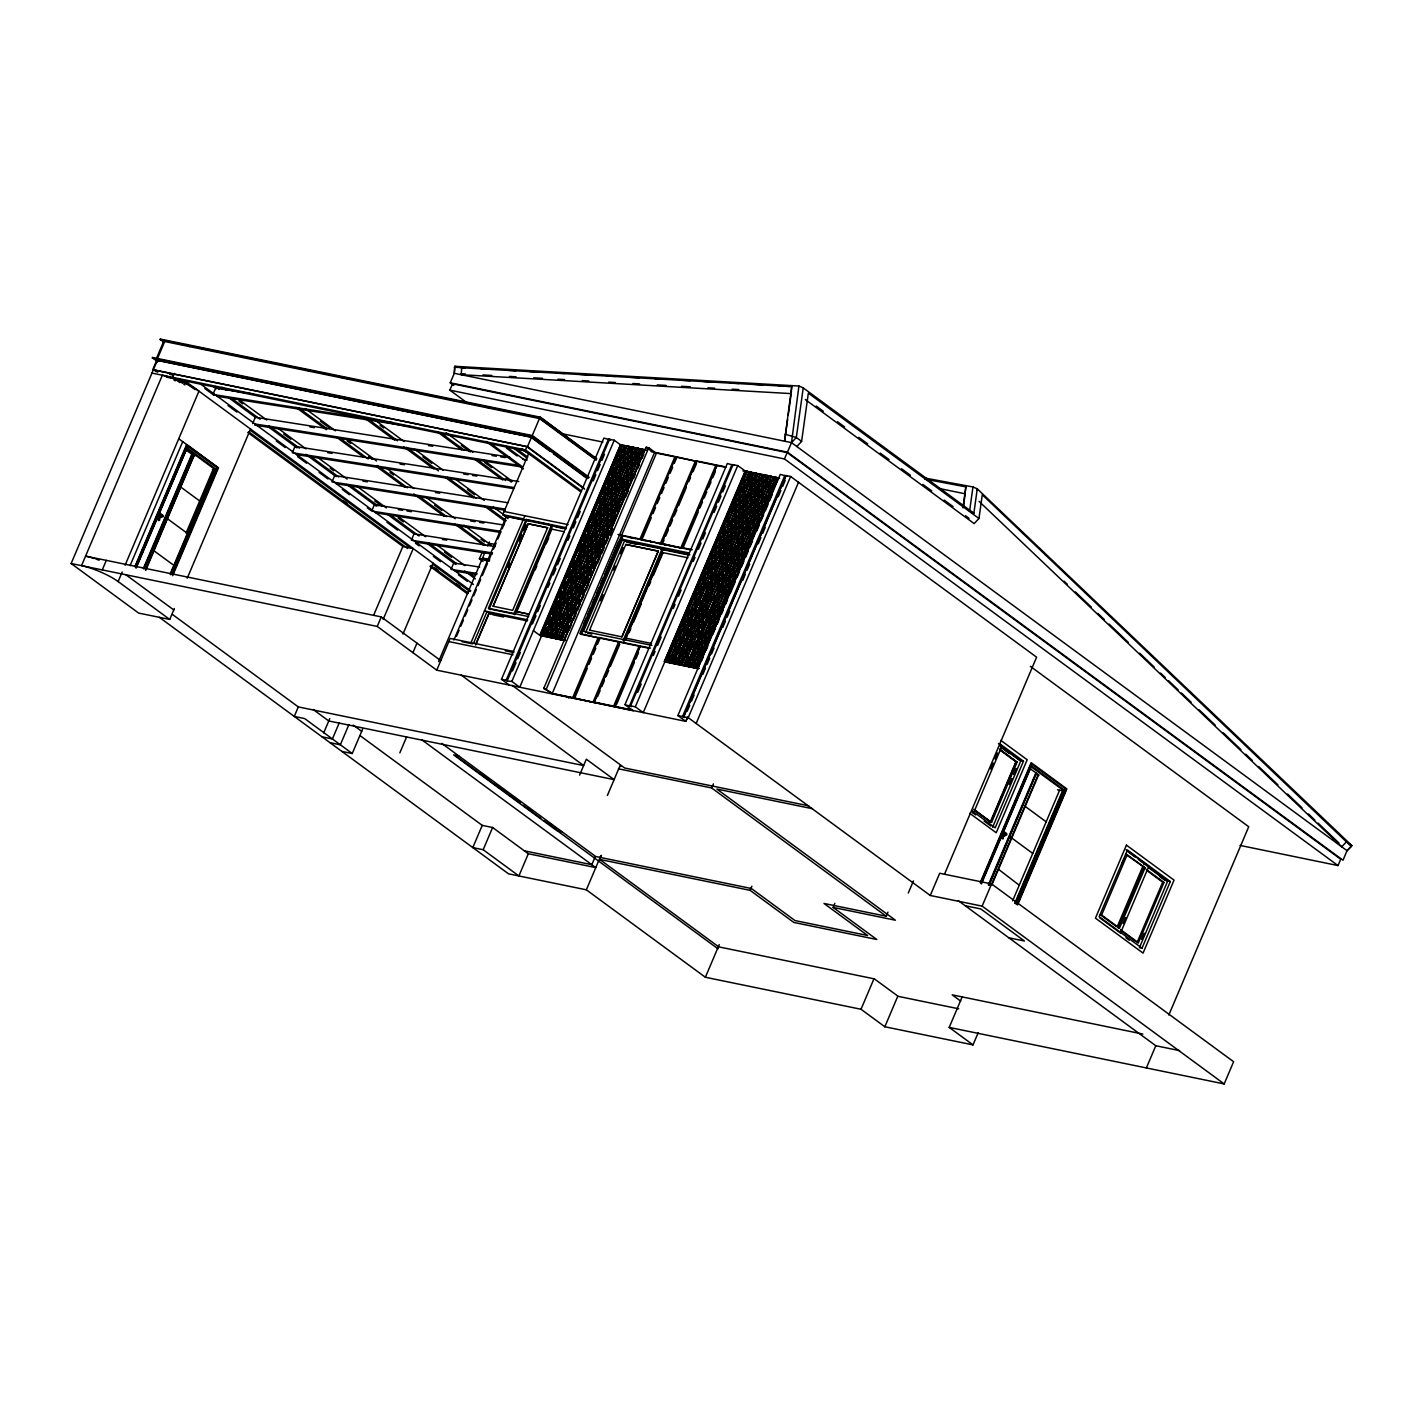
<?xml version="1.0" encoding="UTF-8"?>
<svg xmlns="http://www.w3.org/2000/svg" width="1423" height="1423" viewBox="0 0 1423 1423"><rect width="100%" height="100%" fill="white"/><g stroke="black" fill="none" stroke-linecap="round" stroke-linejoin="round"><path stroke-width="1.5" d="M461.728 367.739L461.212 374.711L791.206 393.62L791.722 386.647L461.728 367.739L454.809 366.316L454.293 373.288L450.255 382.805L453.795 385.42M791.722 386.647L784.589 441.201L787.595 419.572M787.47 452.14L791.508 442.624L798.926 386.024L454.809 366.316L454.293 373.288L791.508 442.624L1347.03 850.705L1342.992 860.221L787.47 452.14L450.255 382.805M963.584 506.428L965.861 486.879L924.612 479.053M1002.753 834.323L1004.567 836.013M143.403 568.435L191.874 454.204L185.328 449.543M145.431 569.929L193.902 455.698L191.874 454.204M212.916 469.821L186.057 533.109M788.2 415.249L791.206 393.62M798.926 386.024L803.23 387.892L796.329 437.519L791.508 442.624M796.809 446.502L801.611 441.397L808.335 393.139L978.971 518.488L974.15 523.593L805.293 399.543M962.944 507.851L965.861 486.879M969.561 511.373L972.958 486.951L924.825 478.039M971.002 511.995L973.866 513.241L977.263 488.818L972.958 486.951M978.971 518.488L982.279 494.742L1351.281 846.472L1347.03 850.705L1351.85 845.6L977.263 488.818L976.694 489.69M1035.873 772.938L988.291 884.999M1038.15 774.61L991.422 884.626M1012.607 900.848L1059.548 790.334M1005.954 833.202L1004.709 836.03L1002.397 834.678M191.518 455.787L194.56 456.409M186.288 532.576L167.932 519.11M199.7 500.967L181.361 487.502M186.715 344.491L189.775 346.643M170.137 573.985L214.339 469.928L212.418 469.572M1002.361 834.252L1003.446 831.708M1014.901 903L1062.554 790.779L1057.502 789.783M1015.435 903.498L1063.479 790.405L1031.141 766.784L981.425 883.896M1017.249 904.566L1066.218 789.303L1031.195 763.706L980.572 882.989M157.526 361.976L152.51 357.458L532.398 435.58L588.98 477.132M163.592 342.285L160.337 339.065L540.224 417.17L596.788 458.722M164.908 341.058L152.777 369.606L527.488 446.662L583.857 488.053M174.335 608.582L169.728 619.45L138.6 613.064L71.15 563.508L157.846 359.201M174.389 373.395L172.717 377.362L179.849 382.609M102.278 569.911L106.316 560.377L381.275 616.924L440.774 660.628M169.728 619.45L118.127 581.562L122.182 572.046M125.064 565.251L198.953 391.147A28.247 6.154 23 0 0 162.347 375.245L81.52 565.643A28.247 6.154 23 0 1 118.127 581.562M130.08 565.678L182.713 441.664L178.747 438.764M134.918 566.567L186.662 444.563M135.149 566.852L186.644 445.559L217.808 468.309M136.11 565.482L137.835 561.409M140.432 555.308L142.158 551.252M145.608 543.106L148.205 537.005M149.931 532.931L152.51 526.83M154.235 522.775L162.009 504.454M164.606 498.352L168.056 490.224M169.782 486.15L172.379 480.049M174.104 475.976L176.683 469.875M178.409 465.819L181.877 457.672M135.647 567.332L186.751 447.462M135.861 567.635L186.538 448.53L135.985 567.652M136.252 567.83L186.484 449.508M159.536 520.462L159.661 518.523M143.794 568.72L192.265 454.506M144.097 568.684L192.461 454.773M145.822 570.214L193.902 455.698M170.458 574.501L215.211 469.519M171.062 574.696L216.225 469.128M172.983 573.433L217.612 468.309M172.699 575.657L218.43 467.9L186.715 444.616M252.636 423.627L255.322 417.277L509.754 457.174M187.249 578.165L250.555 429.052M372.346 509.487L374.356 504.72L503.778 525.016M172.254 614.327L298.296 706.911L294.259 716.427L304.629 718.562L352.246 753.532L362.563 729.234M467.616 403.207L449.846 390.151L452.532 383.801L787.168 452.603L1340.697 859.225L1338.011 865.575L1240.038 845.422M323.715 732.863L329.762 718.597M373.626 615.287L402.851 546.414L413.221 548.549L383.143 619.45M687.522 717.299L685.797 721.354L436.736 670.162L377.237 626.44L381.275 616.924M339.279 722.759L332.413 738.964L322.025 736.829M348.92 724.592L340.346 744.798L329.958 742.664M402.976 634.018L433.072 563.134M412.937 652.677L416.975 643.16M482.966 561.427L479.391 558.794L482.077 552.462L484.674 552.996M581.509 491.042L525.496 449.899L526.848 446.715L154.075 370.069M527.488 446.662L531.526 437.128L156.832 360.09M531.917 436.31L539.459 418.54L163.716 341.289L156.174 359.058L531.917 436.31L586.881 476.687M596.522 459.362L540.224 417.17M399.845 752.838L406.587 736.972M438.569 661.624L485.101 552.017M487.662 545.952L489.37 541.914M489.014 559.399L482.522 558.065L482.771 559.915L481.988 559.328M436.736 670.162L450.202 638.411L513.899 651.521M508.1 518.595L502.746 514.646L528.858 453.119M453.866 640.012L506.41 516.247L525.105 520.089M456.516 636.348L459.095 630.264M460.821 626.209L463.4 620.126M465.125 616.07L467.705 609.969M469.43 605.913L472.009 599.83M473.734 595.775L476.314 589.691M478.039 585.636L480.618 579.535M482.344 575.479L487.52 563.312M489.227 559.257L491.824 553.156M493.532 549.1L496.129 543.017M497.854 538.961L500.434 532.878M502.159 528.822L504.738 522.721M470.977 642.698L524.874 515.749M473.574 643.232L487.057 611.481L491.024 614.398M566.443 527.755L526.119 519.448L488.391 608.315L528.716 616.604M490.188 609.631L489.192 608.902L526.901 520.035L551.555 525.105L552.551 525.834L514.824 614.7M475.567 644.672L489.032 612.939L527.435 620.944M508.189 567.226L509.896 563.17M519.324 540.971L521.903 534.906M523.611 530.868L526.19 524.802M475.762 644.832L489.227 613.1M493.123 606.251L528.146 523.753L547.606 527.755L512.689 610.325L493.123 606.251L528.253 523.824L547.713 527.826M551.555 525.105L513.828 613.971L489.192 608.902M516.674 611.89L551.697 529.374M535.101 569.983L536.809 565.963M546.201 543.817L548.762 537.787M509.398 685.086L501.483 679.287L603.868 438.088L610.556 439.992L609.56 439.262L507.139 680.977L511.853 681.421L519.769 687.22L541.452 636.134M507.139 680.977L506.143 680.247L608.528 439.049M512.511 670.962L515.998 662.78M517.723 658.707L520.32 652.57M532.469 623.95L535.937 615.785M537.681 611.694L540.278 605.558M548.086 587.165L549.829 583.074M553.298 574.892L555.895 568.773M557.638 564.682L560.235 558.545M568.044 540.153L569.787 536.062M573.256 527.88L575.853 521.761M577.596 517.67L580.193 511.533M593.213 480.885L595.81 474.748M597.553 470.657L600.15 464.521M601.876 460.429L604.49 454.311M511.853 681.421L614.238 440.223L609.56 439.262M564.664 640.617L539.726 635.281L620.535 444.652L623.114 445.399M540.135 635.583L620.553 444.865M543.07 629.571L540.491 635.654L539.708 635.067L542.305 635.814L545.738 627.703M544.796 625.515L547.375 619.45M549.1 615.394L556.838 597.162M559.417 591.079L575.746 552.604M583.483 534.372L585.209 530.317M587.788 524.233L601.538 491.824M603.263 487.787L605.842 481.703M607.568 477.648L610.147 471.564M611.872 467.527L614.451 461.443M616.159 457.388L621.317 445.239L620.535 444.652M541.54 635.441L622.367 445.025M542.697 636.099L541.896 635.512L622.723 445.114L625.32 445.844L622.74 451.927M541.932 635.743L545.365 627.632M547.09 623.576L549.669 617.511M551.395 613.455L556.553 601.306M558.261 597.251L560.84 591.168M562.565 587.112L565.144 581.046M566.87 576.991L569.449 570.908M571.174 566.87L573.754 560.787M578.04 550.665L580.62 544.582M582.345 540.527L584.924 534.461M586.65 530.405L589.229 524.322M590.936 520.267L593.516 514.201M598.674 502.034L600.399 497.997M602.125 493.941L604.704 487.858M606.411 483.82L608.991 477.737M610.716 473.681L613.295 467.616M615.021 463.56L616.728 459.504M618.454 455.449L621.033 449.383M547.464 623.665L550.043 617.582M551.75 613.526L556.909 601.378M558.634 597.322L561.213 591.239M562.939 587.201L565.518 581.118M567.226 577.062L569.805 570.997M571.53 566.941L574.109 560.858M578.414 550.737L580.993 544.653M582.719 540.598L585.298 534.532M587.005 530.477L589.584 524.393M591.31 520.356L593.889 514.272M599.047 502.123L600.773 498.068M602.48 494.012L605.06 487.947M606.785 483.891L609.364 477.808M611.09 473.752L613.669 467.687M615.376 463.631L617.102 459.576M618.827 455.52L621.406 449.455M543.55 634.071L546.13 628.005M547.855 623.95L549.58 619.894M552.16 613.811L557.318 601.662M559.026 597.607L561.605 591.541M563.33 587.486L565.909 581.402M567.635 577.364L570.214 571.281M571.921 567.226L574.501 561.16M583.11 540.9L585.689 534.817M587.414 530.761L589.994 524.696M591.701 520.64L594.28 514.557M611.481 474.055L614.06 467.971M619.218 455.822L620.944 451.767M544.493 636.259L624.555 445.488M544.884 636.561L544.102 635.974L624.928 445.559L632.31 447.498L630.585 451.553M547.072 630.193L549.652 624.11M551.377 620.054L553.085 615.999M554.81 611.961L556.535 607.906M559.114 601.822L560.84 597.767M563.419 591.701L565.127 587.646M566.852 583.59L569.431 577.525M571.157 573.469L572.864 569.413M574.59 565.358L577.169 559.292M578.894 555.237L581.473 549.153M583.181 545.116L585.76 539.032M587.486 534.977L589.211 530.921M594.369 518.772L596.949 512.689M598.656 508.651L601.235 502.568M602.961 498.512L605.54 492.447M607.265 488.391L609.844 482.308M611.57 478.27L616.728 466.104M618.436 462.048L621.015 455.983M547.464 630.478L550.043 624.395M555.201 612.246L556.927 608.19M559.506 602.125L561.231 598.069M574.981 565.66L576.706 561.605M579.286 555.521L581.011 551.484M583.59 545.4L585.298 541.345M587.877 535.279L589.602 531.224M594.761 519.075L597.34 512.991M599.065 508.936L601.644 502.853M603.352 498.815L605.077 494.759M607.657 488.676L609.382 484.638M611.961 478.555L617.12 466.406M618.845 462.35L621.424 456.267M623.132 452.212L625.711 446.146L624.928 445.559M544.102 635.974L545.934 636.348L626.76 445.933M548.051 632.595L546.325 636.632L548.406 632.666M549.758 628.539L552.337 622.456M554.063 618.4L556.642 612.335M558.367 608.279L560.947 602.196M562.654 598.158L565.233 592.075M569.538 581.954L572.117 575.87M573.843 571.815L576.422 565.749M578.147 561.694L580.726 555.61M582.434 551.555L585.013 545.489M586.738 541.434L589.318 535.35M593.622 525.229L596.201 519.146M597.909 515.108L600.488 509.025M602.214 504.969L604.793 498.904M606.518 494.848L609.097 488.765M614.256 476.616L615.981 472.561M618.56 466.477L620.268 462.439M621.993 458.384L624.572 452.301M550.132 628.61L552.711 622.527M554.436 618.489L557.016 612.406M558.723 608.35L561.302 602.285M563.028 598.229L565.607 592.146M569.911 582.025L572.491 575.941M574.198 571.886L576.777 565.82M578.503 561.765L581.082 555.682M582.807 551.644L585.387 545.56M587.112 541.505L589.691 535.439M593.978 525.3L596.557 519.235M598.283 515.179L600.862 509.096M602.587 505.04L605.166 498.975M606.874 494.919L609.453 488.836M611.179 484.798L612.904 480.743M614.611 476.687L616.337 472.632M618.916 466.566L620.641 462.511M622.349 458.455L624.928 452.372M550.523 628.895L553.102 622.829M554.828 618.774L557.407 612.69M559.132 608.653L561.711 602.569M563.419 598.514L565.998 592.448M574.607 572.188L577.187 566.105M578.894 562.049L581.491 555.984M583.199 551.928L585.778 545.845M587.503 541.807L590.083 535.724M602.978 505.343L605.558 499.26M607.283 495.204L609.862 489.138M615.021 476.972L616.728 472.934M628.948 446.395L627.116 446.004L546.29 636.419L548.122 636.793L628.948 446.395L630.104 447.053M552.337 629.055L548.531 637.095L629.322 446.466L632.31 447.498M554.917 622.989L556.624 618.934M558.35 614.878L560.929 608.813M562.654 604.757L565.233 598.674M566.941 594.636L568.666 590.581M570.392 586.525L572.971 580.442M574.679 576.404L576.404 572.348M578.983 566.265L580.709 562.21M583.288 556.144L584.995 552.088M586.721 548.033L588.446 543.977M590.154 539.94L592.733 533.856M594.458 529.801L597.037 523.735M598.763 519.68L601.342 513.596M603.067 509.559L605.647 503.475M609.933 493.336L612.513 487.271M614.238 483.215L616.817 477.132M618.543 473.094L621.122 467.011M622.829 462.955L625.409 456.89M627.134 452.834L629.34 446.68M563.046 605.042L565.625 598.976M570.783 586.81L572.508 582.772M575.088 576.689L576.795 572.633M579.374 566.567L581.1 562.512M583.679 556.429L585.404 552.373M594.85 530.103L596.575 526.048M599.154 519.964L600.88 515.926M603.459 509.843L605.184 505.788M610.342 493.639L612.922 487.555M614.629 483.5L617.208 477.434M618.934 473.379L621.513 467.295M623.238 463.258L625.818 457.174M627.525 453.119L629.251 449.081M548.495 636.881L550.327 637.255L631.154 446.84M552.8 633.573L550.719 637.54L631.51 446.911L633.751 447.587M554.525 629.517L557.105 623.434M558.83 619.379L561.409 613.313M565.696 603.174L568.275 597.109M570 593.053L572.58 586.97M574.305 582.932L576.884 576.849M578.61 572.793L581.189 566.728M585.476 556.589L588.055 550.523M589.78 546.468L592.359 540.384M594.085 536.329L596.664 530.263M598.371 526.208L600.951 520.124M602.676 516.087L607.834 503.92M610.414 497.854L612.139 493.799M613.847 489.743L616.426 483.66M618.151 479.622L620.73 473.539M622.456 469.483L625.035 463.418M626.76 459.362L628.468 455.307M630.193 451.251L631.545 447.124M553.209 633.858L551.484 637.913L550.327 637.255M554.917 629.802L557.496 623.736M559.221 619.681L561.8 613.598M566.105 603.477L568.684 597.393M570.392 593.338L572.971 587.272M574.696 583.217L577.276 577.133M579.001 573.095L581.58 567.012M594.476 536.631L597.055 530.548M598.781 526.492L601.36 520.427M603.067 516.371L605.647 510.288M622.847 469.786L625.426 463.702M556.731 629.962L552.924 638.002L633.342 447.284M557.122 630.264L553.689 638.358L552.889 637.771L633.715 447.373L636.312 448.103L633.733 454.186M552.924 638.002L556.357 629.891M558.083 625.835L559.79 621.798M561.516 617.742L564.095 611.659M565.82 607.603L567.528 603.565M570.107 597.482L571.833 593.427M573.558 589.371L576.137 583.305M577.845 579.25L580.424 573.167M582.149 569.129L583.875 565.073M585.6 561.018L588.179 554.934M589.887 550.897L592.466 544.813M594.191 540.758L595.917 536.72M598.496 530.637L600.204 526.581M601.929 522.526L603.654 518.488M605.362 514.432L607.941 508.349M609.667 504.293L612.246 498.228M613.971 494.172L616.55 488.089M618.258 484.051L620.837 477.968M625.142 467.847L627.721 461.764M629.446 457.708L632.025 451.642M558.439 625.924L560.164 621.869M561.889 617.813L564.469 611.73M566.176 607.692L567.902 603.637M570.481 597.553L572.206 593.498M574.785 587.432L576.493 583.377M578.218 579.321L580.797 573.256M582.523 569.2L584.23 565.144M585.956 561.089L588.535 555.023M590.26 550.968L592.84 544.884M594.547 540.847L597.144 534.763M598.852 530.708L600.577 526.652M605.736 514.503L608.315 508.42M610.04 504.382L612.619 498.299M614.327 494.243L616.906 488.178M618.631 484.122L621.211 478.039M625.515 467.918L628.094 461.835M629.802 457.779L632.381 451.714M562.281 618.098L564.006 614.06M566.585 607.977L568.293 603.921M570.872 597.856L572.597 593.8M586.347 561.391L588.073 557.336M590.652 551.252L592.377 547.215M594.956 541.131L596.664 537.076M599.261 531.01L600.968 526.955M606.127 514.788L608.706 508.723M610.431 504.667L613.011 498.584M614.736 494.546L616.444 490.49M619.023 484.407L620.748 480.369M625.907 468.203L628.486 462.137M630.211 458.081L632.79 451.998M557.193 634.462L555.112 638.447L635.547 447.747M555.112 638.447L635.903 447.818L638.5 448.565M561.498 624.341L564.077 618.258M565.803 614.22L568.382 608.137M570.107 604.081L572.686 598.016M574.394 593.96L576.973 587.877M581.278 577.756L583.857 571.672M585.582 567.617L588.161 561.551M589.869 557.496L592.448 551.413M594.174 547.375L596.753 541.291M601.911 529.143L603.637 525.087M605.344 521.031L607.923 514.948M609.649 510.91L612.228 504.827M613.953 500.771L616.533 494.706M618.258 490.65L624.27 476.474M625.995 472.418L627.703 468.363M630.282 462.297L632.008 458.242M561.889 624.626L564.469 618.56M566.194 614.505L568.773 608.421M570.498 604.384L573.078 598.3M574.803 594.245L577.382 588.179M585.974 567.919L588.553 561.836M590.278 557.78L592.857 551.715M594.565 547.659L597.144 541.576M614.345 501.074L616.924 494.991M618.649 490.935L623.808 478.786M626.387 472.703L628.112 468.665M559.399 634.925L557.318 638.891L637.735 448.192M559.79 635.209L558.083 639.265L557.282 638.678L638.109 448.263L640.332 448.939M557.318 638.891L559.026 634.854M561.605 628.77L563.33 624.715M565.056 620.659L567.635 614.594M569.342 610.538L571.921 604.455M573.647 600.417L575.372 596.362M577.08 592.306L579.677 586.223M581.384 582.185L583.964 576.102M585.689 572.046L587.414 568.008M589.994 561.925L591.701 557.869M593.427 553.814L599.439 539.637M601.164 535.582L603.743 529.516M605.469 525.461L608.048 519.377M609.755 515.339L612.335 509.256M614.06 505.201L615.785 501.145M620.944 488.996L623.523 482.931M625.231 478.875L627.828 472.792M629.535 468.736L632.114 462.671M633.84 458.615L636.419 452.532M561.978 628.841L563.704 624.786M566.283 618.72L567.99 614.665M569.716 610.609L572.295 604.544M574.02 600.488L575.728 596.433M577.453 592.377L580.033 586.312M581.758 582.256L584.337 576.173M586.045 572.135L587.77 568.079M590.349 561.996L592.075 557.941M594.654 551.875L599.812 539.708M601.538 535.671L604.117 529.587M605.824 525.532L608.404 519.466M610.129 515.411L612.708 509.327M614.434 505.272L617.013 499.206M621.3 489.067L623.879 483.002M625.604 478.946L628.183 472.863M629.909 468.825L632.488 462.742M634.196 458.686L636.775 452.621M577.845 592.679L579.57 588.624M582.149 582.541L583.875 578.503M586.454 572.42L588.161 568.364M590.741 562.298L592.466 558.243M595.045 552.16L600.204 540.011M606.234 525.834L607.941 521.779M610.52 515.695L612.246 511.657M614.825 505.574L616.55 501.519M621.709 489.37L624.288 483.286M625.995 479.231L628.575 473.165M630.3 469.11L632.879 463.026M634.605 458.989L637.184 452.905M564.166 629.304L559.506 639.354L639.941 448.654M559.506 639.354L640.297 448.725L643.303 449.757M565.892 625.248L568.471 619.165M570.196 615.11L572.775 609.044M577.08 598.905L579.659 592.84M581.367 588.784L583.946 582.701M585.671 578.663L588.25 572.58M589.976 568.524L592.555 562.459M596.842 552.32L599.421 546.236M601.146 542.199L603.726 536.115M605.451 532.06L608.03 525.994M609.738 521.939L612.317 515.855M614.042 511.818L615.768 507.762M617.493 503.706L619.201 499.651M621.78 493.585L623.505 489.53M625.231 485.474L627.81 479.391M629.517 475.353L632.097 469.27M633.822 465.214L639.834 451.038M564.575 629.589L560.271 639.71L559.47 639.14L562.476 640.172M566.283 625.533L568.88 619.467M570.587 615.412L573.167 609.329M577.471 599.208L580.05 593.124M581.776 589.069L584.355 583.003M586.063 578.948L588.642 572.864M590.367 568.826L592.946 562.743M605.842 532.362L608.421 526.279M610.147 522.223L612.726 516.158M634.213 465.517L639.372 453.35M360.144 735.691L482.237 825.376L472.81 847.592L483.18 849.727L518.897 875.963L528.36 853.675M561.302 639.514L642.129 449.099M563.419 635.743L561.711 639.799L563.793 635.832M565.144 631.705L567.724 625.622M569.449 621.566L571.157 617.511M572.882 613.473L575.461 607.39M577.187 603.334L578.912 599.296M581.491 593.213L583.199 589.158M584.924 585.102L587.503 579.036M589.229 574.981L590.936 570.925M592.662 566.87L595.241 560.804M596.966 556.749L599.545 550.665M601.253 546.628L603.832 540.544M605.558 536.489L607.283 532.433M609.862 526.368L615.021 514.219M616.728 510.163L619.307 504.08M621.033 500.024L623.612 493.959M625.337 489.903L627.917 483.82M629.642 479.782L632.221 473.699M636.508 463.578L639.087 457.495M640.812 453.439L642.894 449.472L641.186 453.51M565.518 631.776L568.097 625.693M569.805 621.638L571.53 617.6M573.256 613.544L575.835 607.461M577.542 603.423L579.268 599.368M581.847 593.284L583.572 589.229M586.151 583.163L587.877 579.108M589.584 575.052L591.31 570.997M593.035 566.959L595.614 560.875M597.322 556.82L599.901 550.754M601.627 546.699L604.206 540.615M605.931 536.56L608.51 530.494M610.218 526.439L615.376 514.29M617.102 510.234L619.681 504.151M621.406 500.113L623.986 494.03M625.693 489.974L628.272 483.909M629.998 479.853L632.577 473.77M636.881 463.649L639.461 457.566M565.909 632.061L568.489 625.995M573.647 613.829L575.372 609.791M577.951 603.708L579.659 599.652M582.238 593.587L583.964 589.531M586.543 583.448L588.268 579.392M593.427 567.243L595.152 563.188M597.731 557.122L599.439 553.067M602.018 546.983L603.743 542.946M606.323 536.862L608.048 532.807M610.627 526.723L615.785 514.575M617.493 510.519L620.072 504.454M621.798 500.398L624.377 494.315M626.102 490.277L628.681 484.194M630.389 480.138L632.114 476.082M637.273 463.934L639.852 457.868M564.273 640.332L644.334 449.543L645.491 450.202L641.097 449.312M563.899 640.261L644.69 449.632L646.931 450.291M543.782 688.394L646.167 447.213L648.746 447.747L654.705 452.123L552.32 693.303L543.782 688.394L552.32 693.303M568.969 630.496L571.548 624.412M573.273 620.357L575.853 614.291M577.56 610.236L580.139 604.152M581.865 600.115L584.444 594.031M586.169 589.976L588.748 583.91M597.34 563.65L599.919 557.567M601.644 553.511L604.224 547.446M605.931 543.39L608.51 537.307M625.711 496.805L628.29 490.722M633.448 478.573L635.174 474.517M637.753 468.434L639.478 464.396M642.058 458.313L643.765 454.257M610.414 535.084L612.993 529M546.379 688.928L648.746 447.747M483.18 849.727L492.643 827.439M583.857 623.932L586.418 617.902M588.126 613.9L590.687 607.87M592.395 603.85L594.939 597.838M596.646 593.818L599.208 587.788M600.915 583.768L603.459 577.756M605.166 573.736L618.809 541.612M656.626 452.71L579.855 633.591L599.065 637.966M622.402 535.795L580.637 634.178L648.888 648.212M581.046 634.48L622.794 536.097L621.602 535.226M688.839 552.907L622.616 539.299L583.537 631.332L651.912 645.384M585.529 632.79L624.59 540.758L662.211 548.495L663.207 549.225L624.128 641.257L623.149 640.528L662.211 548.495M600.417 600.791L603.014 594.654M613.438 570.107L615.163 566.016M620.375 553.76L622.989 547.624M589.567 630.211L625.835 544.458L658.262 551.128L621.993 636.881L589.478 630.14M587.29 668.33L574.501 698.48L573.7 697.893L593.96 702.482L619.556 642.182L618.756 641.595L599.296 637.593L573.469 698.266L572.669 697.679L598.265 637.379M651.254 517.67L641.862 539.797L641.062 539.228L661.304 543.799L696.327 461.301L676.085 456.712L640.812 539.584L640.03 539.015L675.053 456.498L651.183 451.589M588.997 664.31L591.559 658.28M593.266 654.26L595.828 648.23M597.535 644.21L600.097 638.18L599.296 637.593M652.961 513.65L655.523 507.602M657.23 503.582L659.792 497.534M661.499 493.514L664.061 487.484M665.768 483.446L668.33 477.416M670.037 473.397L672.617 467.349M674.324 463.329L676.886 457.299L676.085 456.712M593.16 701.895L618.756 641.595M660.521 543.212L695.545 460.714M621.887 636.81L658.262 551.128L625.942 544.529L626.832 545.187M594.992 702.695L594.209 702.108L619.788 641.809L639.247 645.811L640.048 646.398L615.305 704.687M661.553 543.426L696.576 460.927L716.036 464.93L716.818 465.499L681.795 548.015L661.553 543.426L662.353 544.013L664.061 539.993M597.553 696.665L600.115 690.635M601.822 686.615L604.384 680.585M606.091 676.565L608.653 670.535M610.342 666.515L619.734 644.406M665.768 535.973L668.33 529.925M670.037 525.905L672.599 519.875M674.306 515.837L676.868 509.808M678.575 505.788L686.26 487.662M688.821 481.632L690.546 477.612M693.108 471.564L696.523 463.524M625.586 638.144L661.944 552.462M625.978 638.447L662.353 552.747M629.073 632.684L630.798 628.61M633.395 622.491L641.186 604.117M648.995 585.76L650.72 581.687M653.317 575.568L662.851 553.12L661.855 552.391L687.896 557.798M579.588 775.09L586.329 759.224L614.113 779.626L328.766 720.963L313.149 709.49M614.451 706.697L613.651 706.11L639.247 645.811M681.012 547.428L716.036 464.93M615.483 706.911L614.7 706.324L640.297 646.024L650.507 648.123M698.213 512.013L682.844 548.229L682.044 547.642L717.067 465.143L725.766 466.922M616.337 704.901L634.249 662.691M635.956 658.671L638.518 652.641M699.92 507.975L702.482 501.945M704.189 497.925L706.751 491.878M708.476 487.858L711.038 481.828M712.745 477.79L715.307 471.76M624.964 704.67L727.331 463.489L734.037 465.392L733.041 464.663L630.656 705.844L631.652 706.573L624.964 704.67L633.271 710.771L550.096 693.037L572.669 697.679M629.624 705.63L732.009 464.449M637.735 692.272L641.204 684.089M653.353 655.469L655.078 651.378M657.693 645.259L661.161 637.077M673.31 608.457L675.036 604.366M678.504 596.201L681.119 590.065M693.25 561.445L694.993 557.371M698.462 549.189L701.059 543.052M702.802 538.961L705.399 532.842M714.079 512.405L716.676 506.268M718.419 502.177L721.016 496.04M722.759 491.949L725.356 485.83M744.763 473.45L643.249 712.621L635.334 706.804L737.719 465.623L733.041 464.663M607.372 795.493L619.503 766.944L620.819 766.25L620.037 765.663M745.19 470.924L664.399 661.553L744.727 473.236M668.597 653.815L676.334 635.583M678.913 629.5L696.968 586.97M702.998 572.775L704.723 568.738M707.302 562.654L716.747 540.366M718.473 536.329L721.052 530.245M722.777 526.19L725.356 520.124M727.064 516.069L729.643 509.985M731.369 505.93L733.948 499.864M735.673 495.809L740.832 483.66M742.539 479.604L745.118 473.521M665.164 661.908L664.363 661.321L666.195 661.713L747.022 471.298L748.178 471.956M747.395 471.369L666.604 661.997L669.539 656.003M673.844 645.864L676.423 639.799M678.148 635.743L680.728 629.66M682.435 625.604L685.014 619.539M686.74 615.483L689.319 609.4M693.624 599.279L696.203 593.195M697.91 589.158L700.49 583.074M702.215 579.019L704.794 572.935M706.519 568.898L709.099 562.814M710.806 558.759L712.532 554.721M714.257 550.665L715.965 546.61M718.562 540.527L720.269 536.489M721.995 532.433L724.574 526.35M726.299 522.294L728.878 516.229M730.586 512.173L736.616 497.997M738.324 493.941L740.903 487.876M742.628 483.82L744.354 479.764M669.931 656.288L667.351 662.371L666.195 661.713M674.235 646.167L676.814 640.083M678.54 636.028L681.119 629.962M682.844 625.907L685.424 619.823M687.131 615.768L689.71 609.702M702.606 579.321L705.185 573.238M706.911 569.182L709.49 563.099M730.995 512.458L736.153 500.309M738.733 494.243L740.44 490.188M743.019 484.105L744.745 480.049M666.569 661.784L668.401 662.157L749.227 471.742L750.383 472.4M749.583 471.813L669.166 662.531M670.02 660.503L672.599 654.42M674.324 650.364L676.032 646.327M678.611 640.243L680.336 636.188M682.915 630.122L684.641 626.067M686.348 622.011L688.074 617.956M689.799 613.918L692.378 607.834M694.104 603.779L696.683 597.696M698.391 593.658L700.97 587.574M702.695 583.519L705.274 577.453M707 573.398L712.158 561.249M713.866 557.193L716.445 551.11M718.17 547.055L720.75 540.989M722.475 536.933L725.054 530.85M726.762 526.812L729.341 520.729M733.645 510.608L736.225 504.525M737.95 500.469L740.529 494.404M742.255 490.348L744.834 484.265M746.541 480.209L749.619 472.045M670.411 660.788L672.136 656.732M674.715 650.667L676.441 646.611M679.02 640.528L680.728 636.49M683.307 630.407L685.032 626.351M690.191 614.202L691.916 610.147M694.495 604.064L696.221 600.026M698.8 593.942L700.507 589.887M703.087 583.821L704.812 579.766M707.391 573.682L712.549 561.534M714.275 557.478L716.854 551.413M718.562 547.357L721.141 541.274M722.866 537.218L725.445 531.153M727.171 527.097L728.878 523.041M734.037 510.893L736.616 504.809M738.341 500.771L740.921 494.688M742.646 490.633L745.225 484.567M746.95 480.512L749.53 474.428M671.354 662.976L751.415 472.205L744.176 470.711M671.763 663.26L670.962 662.691L751.789 472.276L754.386 473.023M673.933 656.892L676.512 650.827M678.237 646.771L680.817 640.688M682.542 636.65L685.121 630.567M689.408 620.446L691.987 614.362M693.712 610.307L696.292 604.224M698.017 600.186L700.596 594.102M702.304 590.047L704.883 583.981M710.041 571.815L711.767 567.777M713.492 563.721L716.071 557.638M717.797 553.583L720.376 547.517M722.084 543.461L724.663 537.378M726.388 533.34L728.114 529.285M729.821 525.229L732.4 519.164M734.126 515.108L735.851 511.053M738.43 504.969L740.138 500.932M741.863 496.876L744.442 490.793M746.168 486.737L751.415 472.205M674.342 657.195L676.921 651.111M678.629 647.056L681.208 640.99M682.933 636.935L685.512 630.851M689.817 620.73L692.396 614.647M694.104 610.609L696.683 604.526M698.408 600.47L700.988 594.387M702.713 590.349L705.292 584.266M722.493 543.746L725.072 537.681M730.23 525.532L731.938 521.476M734.517 515.393L736.242 511.337M748.285 482.984L751.718 474.891M676.138 657.355L673.186 663.349L753.621 472.649M676.53 657.639L673.951 663.723L673.15 663.136L753.977 472.721L756.574 473.468L753.994 479.551M673.186 663.349L675.765 657.284M677.49 653.228L680.069 647.145M681.795 643.089L683.502 639.052M685.228 634.996L687.807 628.913M689.532 624.857L692.112 618.792M693.819 614.736L695.545 610.68M698.124 604.615L699.849 600.559M701.557 596.504L703.282 592.448M705.008 588.411L707.587 582.327M709.294 578.272L711.874 572.206M713.599 568.151L716.178 562.067M717.904 558.012L720.483 551.946M722.19 547.891L727.366 535.742M729.074 531.686L731.653 525.603M733.379 521.565L735.958 515.482M737.683 511.426L740.262 505.361M741.97 501.305L744.549 495.222M748.854 485.101L751.433 479.017M677.846 653.299L680.425 647.216M682.151 643.178L683.876 639.123M685.584 635.067L688.181 628.984M689.888 624.946L692.467 618.863M694.193 614.807L695.918 610.769M698.497 604.686L700.205 600.631M705.363 588.482L707.942 582.398M709.668 578.343L712.247 572.277M713.972 568.222L716.552 562.138M718.259 558.101L720.838 552.017M722.564 547.962L727.722 535.813M729.448 531.757L732.027 525.692M733.734 521.636L736.331 515.553M738.039 511.497L740.618 505.432M742.344 501.376L744.923 495.293M749.227 485.172L751.806 479.089M685.993 635.352L687.7 631.314M690.297 625.231L692.005 621.175M694.584 615.11L696.309 611.054M698.889 604.971L700.614 600.933M705.772 588.766L708.352 582.701M714.364 568.506L716.089 564.469M718.668 558.385L720.376 554.33M722.955 548.264L728.114 536.097M729.839 532.06L732.418 525.976M734.143 521.921L736.723 515.855M738.448 511.8L741.027 505.716M742.735 501.661L745.314 495.595M749.619 485.456L752.198 479.391M675.747 663.883L755.809 473.094M676.156 664.167L675.356 663.58L756.182 473.183L759.171 474.215M680.906 651.734L683.485 645.651M685.21 641.595L687.789 635.53M689.515 631.474L692.094 625.391M693.801 621.335L696.381 615.27M698.106 611.214L700.685 605.131M704.99 595.01L707.569 588.926M709.294 584.871L711.874 578.805M713.581 574.75L716.16 568.666M717.886 564.629L720.465 558.545M722.19 554.49L723.898 550.452M725.623 546.396L727.349 542.341M729.928 536.258L731.635 532.22M733.361 528.164L735.94 522.081M737.665 518.025L740.245 511.96M741.952 507.904L743.678 503.849M745.403 499.811L747.982 493.728M749.69 489.672L752.269 483.589M681.315 652.019L683.894 645.935M685.601 641.898L688.181 635.814M689.906 631.759L692.485 625.675M694.211 621.638L696.79 615.554M698.497 611.499L701.077 605.433M713.99 575.034L716.569 568.969M718.277 564.913L720.856 558.83M745.794 500.096L747.52 496.04M750.099 489.974L751.806 485.919M754.386 479.836L756.111 475.78M595.116 856.877L591.808 864.704L524.358 850.829M675.356 663.58L677.188 663.972L758.014 473.557M679.305 660.201L677.579 664.256L679.66 660.272M681.03 656.145L683.609 650.08M685.317 646.024L687.042 641.969M689.621 635.903L691.347 631.848M693.054 627.792L695.634 621.726M697.359 617.671L699.084 613.615M700.792 609.56L703.371 603.494M705.096 599.439L707.676 593.355M709.401 589.3L711.98 583.234M713.688 579.179L715.413 575.123M720.572 562.974L723.151 556.891M724.876 552.853L727.455 546.77M729.181 542.714L731.76 536.649M733.468 532.593L736.047 526.51M737.772 522.454L742.931 510.306M744.656 506.25L747.235 500.185M748.943 496.129L751.522 490.046M753.247 486.008L755.826 479.925M681.386 656.234L683.965 650.151M685.69 646.095L687.416 642.058M689.995 635.974L691.703 631.919M694.282 625.835L696.007 621.798M697.732 617.742L699.44 613.687M701.165 609.631L703.745 603.565M705.47 599.51L708.049 593.427M709.757 589.389L712.336 583.305M714.061 579.25L716.641 573.184M720.945 563.046L723.524 556.98M725.232 552.924L727.811 546.841M729.537 542.786L732.116 536.72M733.841 532.664L736.42 526.581M738.146 522.543L743.304 510.377M745.012 506.339L747.591 500.256M749.316 496.2L751.895 490.135M753.621 486.079L756.2 479.996M681.777 656.519L683.502 652.463M686.082 646.398L687.807 642.342M690.386 636.259L692.112 632.221M694.691 626.138L696.398 622.082M701.557 609.933L703.282 605.878M705.861 599.794L707.587 595.757M710.166 589.673L711.874 585.618M714.453 579.552L716.178 575.497M721.336 563.348L723.916 557.265M725.641 553.209L728.22 547.144M729.928 543.088L732.507 537.005M734.232 532.949L736.812 526.884M738.537 522.828L743.695 510.679M745.421 506.624L748 500.54M749.708 496.502L752.287 490.419M754.012 486.364L756.591 480.298M760.202 474.001L758.37 473.628L677.544 664.043L679.376 664.416L760.202 474.001L761.376 474.659M683.591 656.679L679.785 664.701L760.576 474.072L763.564 475.122L760.985 481.187M685.299 652.623L687.878 646.558M689.604 642.502L692.183 636.419M696.487 626.298L699.067 620.215M700.774 616.159L703.353 610.093M705.079 606.038L707.658 599.955M709.383 595.917L711.962 589.834M713.688 585.778L718.846 573.629M721.425 567.546L723.133 563.508M724.858 559.452L727.438 553.369M729.163 549.314L731.742 543.248M733.45 539.192L736.029 533.109M737.754 529.071L739.48 525.016M741.187 520.96L743.767 514.877M745.492 510.839L747.217 506.784M749.796 500.7L751.504 496.663M753.229 492.607L755.809 486.524M757.534 482.468L759.259 478.43M683.983 656.964L680.55 665.075L679.376 664.416M685.708 652.926L688.287 646.842M689.995 642.787L692.574 636.721M701.183 616.461L703.762 610.378M705.47 606.323L708.067 600.257M709.775 596.201L712.354 590.118M714.079 586.08L716.658 579.997M733.859 539.477L736.438 533.412M741.596 521.263L743.304 517.207M745.883 511.124L747.609 507.068M750.188 501.003L751.913 496.947M679.749 664.488L681.581 664.861L762.408 474.464M978.241 1032.636L973.03 1044.891L884.839 1026.766L861.022 1009.263L705.381 977.263L586.347 889.82L600.826 855.703M958.711 1008.8L898.18 996.349L874.362 978.864L718.722 946.864L599.688 859.421L601.431 855.33M685.779 657.124L687.505 653.086M689.23 649.03L691.809 642.947M693.517 638.909L695.242 634.854M696.968 630.798L699.547 624.715M701.254 620.677L703.834 614.594M705.559 610.538L707.284 606.483M709.864 600.417L711.571 596.362M716.73 584.213L719.309 578.129M721.034 574.074L723.613 568.008M725.339 563.953L727.918 557.869M729.643 553.832L732.222 547.748M736.509 537.627L739.088 531.544M740.814 527.488L743.393 521.423M745.118 517.367L747.698 511.284M749.405 507.228L751.984 501.163M753.71 497.107L758.868 484.958M760.594 480.903L762.799 474.748M697.359 631.083L699.084 627.045M701.664 620.962L703.371 616.906M705.95 610.841L707.676 606.785M710.255 600.702L711.98 596.646M717.139 584.497L719.718 578.432M721.425 574.376L724.005 568.293M725.73 564.237L727.455 560.2M730.035 554.116L731.76 550.061M736.918 537.912L739.498 531.828M741.205 527.791L743.784 521.707M745.51 517.652L748.089 511.586M749.814 507.531L752.393 501.447M754.101 497.392L756.68 491.326M683.769 665.324L764.596 474.908L762.764 474.535L681.955 664.95L684.534 665.679L687.985 657.586M684.943 665.982L684.143 665.395L764.969 474.98L767.566 475.727L764.987 481.81M684.178 665.608L687.611 657.515M691.916 647.376L694.495 641.311M696.221 637.255L698.8 631.172M700.507 627.116L703.087 621.051M704.812 616.995L707.391 610.912M711.696 600.791L714.275 594.707M715.982 590.67L718.562 584.586M720.287 580.531L722.866 574.465M724.592 570.41L727.171 564.326M728.878 560.271L734.037 548.122M736.634 542.038L738.341 538.001M740.921 531.917L742.646 527.862M744.371 523.824L746.95 517.741M748.658 513.685L751.237 507.62M752.963 503.564L754.688 499.509M756.396 495.453L758.975 489.387M760.7 485.332L763.279 479.249M692.272 647.447L694.851 641.382M696.576 637.326L699.155 631.243M700.881 627.205L703.46 621.122M705.185 617.066L707.765 611.001M712.923 598.834L714.631 594.796M716.356 590.741L718.935 584.657M720.661 580.602L723.24 574.536M724.947 570.481L727.527 564.397M729.252 560.36L735.264 546.165M736.989 542.127L738.715 538.072M741.294 531.989L743.002 527.951M744.727 523.895L747.306 517.812M749.032 513.756L751.611 507.691M753.336 503.635L755.044 499.58M756.769 495.524L759.348 489.459M761.074 485.403L763.653 479.32M685.797 663.954L688.376 657.871M692.681 647.75L695.26 641.666M696.968 637.611L699.547 631.545M701.272 627.49L703.851 621.406M705.577 617.369L708.156 611.285M725.356 570.765L727.936 564.7M729.643 560.644L734.802 548.495M737.381 542.412L739.106 538.356M757.161 495.827L758.886 491.771M761.465 485.688L763.19 481.65M691.044 656.003L686.366 666.071L766.801 475.353M686.366 666.071L767.175 475.442L769.754 476.171M692.752 651.965L695.331 645.882M697.057 641.826L698.782 637.771M701.361 631.705L703.069 627.65M705.648 621.566L710.806 609.418M712.532 605.362L715.111 599.296M716.836 595.241L719.415 589.158M721.123 585.12L723.72 579.036M725.428 574.981L728.007 568.915M732.311 558.777L734.891 552.711M736.616 548.655L739.195 542.572M740.903 538.517L743.482 532.451M745.207 528.395L747.786 522.312M752.091 512.191L754.67 506.108M756.378 502.07L758.957 495.987M760.682 491.931L763.262 485.848M690.582 658.333L687.131 666.426L686.348 665.839L688.928 666.587L690.653 662.531M693.161 652.25L694.869 648.194M697.448 642.129L699.173 638.073M701.752 631.99L703.478 627.934M706.057 621.869L711.215 609.72M712.923 605.664L714.648 601.609M717.228 595.526L718.953 591.488M721.532 585.404L723.24 581.349M725.819 575.283L727.544 571.228M732.703 559.079L735.282 552.996M737.007 548.94L739.586 542.875M741.312 538.819L743.891 532.736M745.599 528.68L748.178 522.615M752.482 512.476L755.062 506.41M756.787 502.355L759.366 496.271M761.074 492.233L763.653 486.15M765.378 482.095L767.958 476.011L767.175 475.442M688.181 666.231L768.989 475.816M689.337 666.889L688.536 666.302L769.363 475.887L772.351 476.918M688.572 666.515L690.297 662.46M692.005 658.404L694.584 652.339M696.309 648.283L698.889 642.2M700.614 638.162L703.193 632.079M707.48 621.958L710.059 615.874M711.785 611.819L714.364 605.753M716.089 601.698L718.668 595.614M720.376 591.559L722.955 585.493M728.114 573.327L729.839 569.289M732.418 563.206L734.143 559.15M735.869 555.112L738.448 549.029M740.156 544.973L742.735 538.908M744.46 534.852L750.472 520.676M752.198 516.62L753.923 512.565M756.502 506.481L758.21 502.444M760.789 496.36L762.515 492.305M764.24 488.267L766.819 482.184M692.378 658.493L694.958 652.41M696.683 648.354L699.262 642.289M700.97 638.233L703.549 632.15M707.854 622.029L710.433 615.946M712.158 611.89L714.737 605.824M716.445 601.769L719.024 595.686M720.75 591.648L723.329 585.564M725.054 581.509L726.762 577.453M728.487 573.416L730.212 569.36M732.792 563.277L734.499 559.239M736.225 555.183L738.804 549.1M740.529 545.045L743.108 538.979M744.834 534.923L750.846 520.747M752.571 516.691L755.151 510.608M756.858 506.57L758.584 502.515M761.163 496.431L762.888 492.394M764.596 488.338L767.175 482.255M692.77 658.778L695.349 652.695M697.074 648.657L699.654 642.573M701.379 638.518L703.958 632.452M712.549 612.192L715.129 606.109M716.854 602.054L719.433 595.988M721.141 591.932L723.72 585.849M745.225 535.208L750.383 523.059M752.963 516.976L754.688 512.938M757.267 506.855L758.975 502.799M761.554 496.734L763.279 492.678M688.536 666.302L690.368 666.676L771.195 476.26M694.566 658.938L690.76 666.96L771.568 476.331L774.557 477.381L772.831 481.419M697.145 652.855L698.871 648.817M700.596 644.761L702.304 640.706M704.029 636.65L706.608 630.585M708.334 626.529L710.913 620.446M712.621 616.408L715.2 610.325M716.925 606.269L718.651 602.214M721.23 596.148L726.388 583.999M728.114 579.944L730.693 573.86M732.4 569.805L734.98 563.739M736.705 559.684L739.284 553.6M741.009 549.563L743.589 543.479M747.875 533.358L750.455 527.275M752.18 523.219L754.759 517.136M756.485 513.098L759.064 507.015M760.771 502.959L763.351 496.894M767.655 486.755L770.234 480.689M693.25 663.278L694.975 659.223M697.555 653.157L699.262 649.101M704.421 636.953L706.146 632.897M708.725 626.814L710.451 622.776M713.03 616.693L714.737 612.637M717.317 606.572L719.042 602.516M721.621 596.433L726.779 584.284M728.505 580.228L731.084 574.163M732.809 570.107L735.389 564.024M737.096 559.968L738.822 555.931M741.401 549.847L743.126 545.792M748.285 533.643L750.864 527.559M752.571 523.522L755.151 517.438M756.876 513.383L759.455 507.3M761.18 503.262L763.76 497.178M690.742 666.747L692.574 667.12L773.401 476.723M695.047 663.438L692.965 667.423L773.756 476.794L775.588 477.167L776.745 477.826L761.269 514.29M696.772 659.383L701.93 647.234M703.656 643.178L706.235 637.113M707.942 633.057L710.522 626.974M712.247 622.936L714.826 616.853M716.552 612.797L719.131 606.732M724.289 594.565L725.997 590.527M727.722 586.472L730.301 580.388M732.027 576.333L734.606 570.267M736.314 566.212L738.893 560.128M740.618 556.091L742.344 552.035M744.069 547.98L746.648 541.896M748.356 537.858L750.081 533.803M752.66 527.72L754.386 523.682M756.093 519.626L758.672 513.543M760.398 509.487L762.123 505.45M763.831 501.394L766.41 495.311M768.135 491.255L770.715 485.19M772.44 481.134L773.792 477.007M695.438 663.741L693.73 667.778L692.574 667.12M697.163 659.685L699.742 653.602M704.047 643.481L706.626 637.397M708.352 633.342L710.931 627.276M712.638 623.221L715.218 617.137M716.943 613.1L719.522 607.016M736.723 566.496L739.302 560.431M744.46 548.264L746.186 544.226M748.765 538.143L750.472 534.087M764.24 501.679L765.948 497.623M768.527 491.558L770.252 487.502M692.93 667.209L694.762 667.583L775.588 477.167M778.701 478.021L776.104 477.274L695.687 667.974M695.527 667.938L714.453 623.381M717.032 617.297L735.086 574.767M736.794 570.712L759.153 518.043M760.878 514.005L775.499 479.569L761.056 514.237M695.705 668.187L715.484 621.602M717.21 617.546L735.229 574.803M736.989 570.961L759.313 518.079M1338.011 865.575L784.464 458.953L787.168 452.603M710.539 633.804L695.918 668.241L694.762 667.583M713.119 627.721L714.844 623.665M717.423 617.6L730.461 587.237M732.898 581.135L734.766 577.115M737.203 571.014L755.257 528.467M756.965 524.411L759.544 518.346M697.875 668.436L777.936 477.648M664.79 661.837L698.266 668.721L697.483 668.134L778.31 477.719L779.092 478.306M697.519 668.348L699.227 664.31M700.952 660.254L702.677 656.199M705.257 650.115L706.964 646.078M708.69 642.022L710.415 637.966M712.123 633.911L714.702 627.845M716.427 623.79L719.006 617.707M720.732 613.669L723.311 607.585M725.019 603.53L727.598 597.464M729.323 593.409L734.481 581.242M736.207 577.204L738.786 571.121M740.511 567.066L743.091 561M744.798 556.944L747.377 550.861M749.103 546.823L751.682 540.74M755.987 530.601L758.566 524.536M760.273 520.48L762.853 514.397M764.578 510.359L767.157 504.276M768.882 500.22L771.462 494.155M775.748 484.016L778.328 477.95M685.797 721.354L677.882 715.556L780.266 474.357L785.905 476.047L683.538 717.245L684.57 717.459L683.574 716.73L785.958 475.531L790.619 476.492L1036.602 657.195L944.534 874.131M701.717 660.61L703.424 656.572M706.021 650.489L707.729 646.433M712.887 634.284L715.467 628.201M717.192 624.163L718.917 620.108M721.497 614.024L723.204 609.969M725.783 603.903L727.509 599.848M730.088 593.765L735.246 581.616M736.972 577.56L739.551 571.495M741.258 567.439L743.838 561.356M745.563 557.318L748.142 551.235M749.868 547.179L752.447 541.114M756.751 530.975L759.331 524.891M761.038 520.854L763.617 514.77M765.343 510.715L767.922 504.649M769.647 500.594L772.227 494.51M784.909 475.318L682.542 716.516L683.538 717.245M687.167 711.322L689.781 705.185M691.507 701.094L694.104 694.975M702.784 674.52L705.381 668.401M707.124 664.31L709.721 658.173M711.464 654.082L714.061 647.963M722.742 627.525L725.339 621.389M727.082 617.297L729.679 611.161M742.699 580.513L745.296 574.376M747.039 570.285L749.636 564.148M758.317 543.711L760.914 537.574M762.657 533.5L765.254 527.364M778.274 496.698L780.871 490.579M782.614 486.488L785.211 480.351M685.868 721.372L687.594 717.317M930.268 895.476L939.696 873.26L991.564 883.932L1233.616 1061.718L1224.189 1083.935L982.137 906.131L930.268 895.476L688.234 717.672L790.619 476.492M696.149 723.489L798.516 482.308M887.988 912.143L886.244 916.234L711.66 787.986L713.403 783.895M705.381 977.263L719.255 944.57M834.892 903.338L833.149 907.412L876.799 939.482L793.785 922.424L750.134 890.353L751.878 886.262M908.283 893.057L913.424 880.944M861.022 1009.263L873.971 978.775M990.764 769.06L993.325 763.03M995.033 759.01L997.594 752.98M998.466 743.5L1001.934 746.061L973.652 812.693L972.354 812.426L975.733 814.917M884.839 1026.766L897.771 996.26M1017.143 762.088L1015.862 761.821L990.266 822.103L991.564 822.369L1017.143 762.088L999.302 748.96M1009.298 784.624L1011.86 778.559M1013.585 774.521L1016.147 768.473M992.596 827.297L1020.878 760.647L1000.636 745.794L1001.934 746.061M1000.262 744.14L1023.475 761.18L995.193 827.83L971.98 810.772M980.251 882.634L1031.177 762.675L1066.876 788.911L1017.694 904.797M981.159 883.541L1031.408 765.699M1003.108 838.734L1002.664 836.368M988.718 885.319L1036.353 773.134L1029.985 768.616M989.056 885.302L1036.353 773.134M982.137 906.131L991.564 883.932M991.867 884.946L1038.63 774.806L1036.531 773.418M973.03 1044.891L949.212 1027.406L962.233 996.74M1015.293 903.463L1063.337 790.423M1015.933 903.747L1064.546 790.05M1017.107 904.53L1066.023 789.285M1121.626 864.508L1124.188 858.478M1119.456 928.134L1101.598 915.007L1127.194 854.725L1125.895 854.458L1145.053 867.834L1119.456 928.134L1118.158 927.867L1143.754 867.568M1117.233 926.729L1142.936 866.145M1123.103 923.58L1125.664 917.55M1126.162 849.798L1148.77 866.411L1120.488 933.061L1099.605 917.71M1146.618 870.36L1162.698 882.171L1137.102 942.471L1138.4 942.738L1163.996 882.438L1146.138 869.311M1141.566 939.305L1144.128 933.257M1142.029 948.18L1170.311 881.549L1127.461 850.065L1099.161 916.697L1142.029 948.18L1139.432 947.647L1167.714 881.015L1138.347 859.439M1146.369 1067.944L1155.796 1045.727L958.195 900.581M1168.817 1015.026L1248.736 826.745L1030.359 666.338M1019.259 885.231L998.857 869.56M1351.281 846.472L1351.85 845.6L1346.549 841.705L1341.747 846.81L979.06 501.376M1004.318 835.941L1005.563 832.9L1003.749 831.512M454.239 367.187L465.268 367.81M480.707 368.699L491.735 369.322M504.969 370.087L515.998 370.727M529.231 371.474L540.26 372.114M555.699 372.986L564.522 373.502M579.979 374.391L591.007 375.014M606.447 375.903L615.27 376.401M630.709 377.291L639.532 377.789M654.971 378.678L663.794 379.194M679.233 380.066L690.262 380.706M703.496 381.471L714.524 382.093M729.981 382.983L738.804 383.481M754.243 384.37L763.066 384.868M778.506 385.758L789.534 386.398M460.91 373.662L465.321 373.911M482.966 374.925L491.789 375.441M509.434 376.437L516.051 376.828M533.696 377.842L542.519 378.34M557.976 379.229L564.593 379.603M582.238 380.617L588.855 380.99M608.706 382.129L615.323 382.52M632.968 383.516L639.585 383.908M657.23 384.922L666.053 385.42M681.492 386.309L690.333 386.807M707.978 387.821L714.595 388.194M732.24 389.208L738.857 389.582M1031.195 765.77L1064.191 790.032M186.502 447.534L215.887 469.11M252.938 393.975L215.638 388.123L212.952 394.473L384.032 421.315M388.426 421.991L392.801 422.684M217.132 396.27L412.332 426.9M522.917 459.238L527.31 459.931M309.947 426.989L314.341 427.683M428.394 445.559L432.77 446.253M492.002 455.538L496.378 456.232M500.771 456.925L505.165 457.601M254.824 423.965L520.231 465.588M254.61 425.086L522.205 467.046M518.737 481.508L295.006 446.431L292.302 452.763L513.845 487.52M327.699 452.692L332.075 453.386M400.076 464.058L404.47 464.734M463.685 474.019L468.078 474.713M472.454 475.407L476.847 476.082M296.482 454.577L513.632 488.623M507.958 502.746L334.69 475.567L331.986 481.917L505.272 509.096M362.99 481.152L367.365 481.846M435.367 492.518L439.76 493.194M336.166 483.713L505.058 510.217M398.28 509.612L402.673 510.306M407.049 510.999L411.443 511.675M470.657 520.978L475.051 521.654M479.426 522.348L483.82 523.041M371.67 511.07L501.074 531.366M375.85 512.867L500.86 532.469M488.765 543.337L495.346 544.369M495.204 546.592L414.04 533.874L411.354 540.224L492.5 552.942M442.34 539.459L446.733 540.135M415.516 542.021L492.287 554.063M479.676 567.083L453.724 563.01L451.02 569.36L476.99 573.433M455.164 571.157L476.812 574.554M785.105 434.228L796.329 437.519L801.611 441.397M939.34 488.498L965.345 493.852M449.846 390.151L784.464 458.953M160.052 339.688L539.957 417.811M201.728 348.617L206.068 349.507M305.696 369.998L310.018 370.887M340.346 377.113L351.179 379.354M450.806 399.827L455.147 400.717M485.456 406.96L489.797 407.85M644.334 449.543L642.502 449.17L561.676 639.585L563.508 639.959M620.962 445.168L625.711 446.146M561.551 433.588L602.872 442.073M632.933 448.263L637.237 449.134M654.491 452.692L725.641 467.313M742.895 470.871L779.537 478.395M152.243 358.098L532.131 436.203L588.713 477.754M158.131 360.553L530.886 437.199L550.132 451.34M155.285 371.367L157.882 371.901L155.89 370.442M169.55 374.302L173.446 375.103M151.959 373.093L525.496 449.899M177.679 379.087L182.357 380.048M166.384 377.113L174.691 378.82M524.891 450.824L177.288 379.354L182.642 383.285M617.973 534.479L640.03 539.015M682.044 547.642L692.254 549.74M504.098 511.48L568.115 524.642M621.371 535.582L690.653 549.829M629.019 537.378L633.182 538.232M641.471 539.94L645.633 540.793M656.59 543.052L680.319 547.926M502.746 514.646L523.522 518.915M507.317 516.638L523.486 519.964M527.897 520.765L566.372 528.68M563.259 528.556L549.954 525.3M627.668 541.914L689.853 554.703M626.582 542.216L637.255 544.404M660.752 549.242L688.768 555.006M551.199 529L564.273 531.74M215.015 469.519L186.431 448.53M483.322 558.652L489.797 559.986M479.391 558.794L488.463 560.662M484.941 560.36L489.263 561.249M529.143 614.185L516.175 611.516L517.172 612.246M516.264 611.588L529.249 614.256M651.521 643.481L625.48 638.073L626.476 638.802M484.46 610.947L527.684 619.841M587.61 633.217L591.79 634.071M492.749 614.754L503.546 616.977M541.896 635.512L543.728 635.903M550.683 637.326L552.515 637.7M552.889 637.771L554.721 638.162M556.909 638.607L555.077 638.233L555.877 638.82M557.282 638.678L559.114 639.052M563.882 640.03L565.696 640.421M668.757 662.229L670.589 662.602M670.962 662.691L672.794 663.065M673.15 663.136L674.982 663.509M684.143 665.395L685.975 665.768M697.11 668.063L695.278 667.689L696.078 668.276M697.483 668.134L699.316 668.508M106.316 560.377L85.576 556.126A28.247 6.154 23 0 1 94.309 558.51M462.173 641.72L472.578 643.854M505.272 650.791L513.756 652.534M71.15 563.508L377.237 626.44M448.868 641.595L512.974 654.776M1023.475 761.18L1019.58 760.38L1000.44 746.328M1036.033 774.272L1038.897 775.233M501.483 679.287L506.143 680.247M630.656 705.844L635.334 706.804M677.882 715.556L688.234 717.672M594.209 702.108L613.651 706.11M614.7 706.324L632.079 709.899M1143.807 864.135L1145.106 864.401M1011.202 837.098L1009.725 838.04L1010.704 838.236M1147.472 866.145L1148.77 866.411M808.744 805.845L624.679 768.011L512.191 685.37M1170.311 881.549L1166.415 880.748L1149.019 867.959M618.436 768.811L711.66 787.986M812.48 808.709L716.854 789.054L895.405 920.219L833.149 907.412M1162.698 882.171L1163.996 882.438M298.296 706.911L583.643 765.574L461.265 675.125M458.829 755.933L453.635 754.866L556.802 830.658L561.996 831.726M481.988 773.774L480.689 773.507L489.281 779.822M341.876 751.397L352.246 753.532M506.481 792.469L507.78 792.736M1101.598 915.007L1100.299 914.74L1116.379 926.551M965.239 905.74L980.803 908.941L1024.453 941.012L1008.889 937.81M557.211 829.04L544.28 820.786M482.237 825.376L492.625 827.51L528.324 853.747L595.775 867.603L421.706 739.747M886.244 916.234L823.988 903.445L867.639 935.498L795.012 920.574L751.362 888.503L595.721 856.504L441.699 743.357M599.688 859.421L750.134 890.353M586.347 889.82L508.527 873.829L159.34 617.315M1142.829 1034.059L952.183 994.855L960.685 1001.116M1155.796 1045.727L1179.578 1050.619M949.212 1027.406L1224.189 1083.935M803.23 387.892L973.866 513.241M816.197 406.053L823.294 411.283M837.524 421.724L844.622 426.953M858.852 437.395L867.728 443.923M880.179 453.065L889.073 459.593M901.506 468.736L910.4 475.264M922.833 484.407L931.727 490.935M944.16 500.078L953.054 506.606M965.488 515.731L969.045 518.346M785.958 475.531L786.937 476.26M737.719 465.623L745.99 471.493M646.167 447.213L652.108 451.589M638.109 448.263L638.891 448.85L633.715 447.373M614.238 440.223L622.153 446.039M1000.743 740.334L1027.193 759.757L996.225 832.757L969.757 813.316M1000.422 747.004L1009.352 753.567M1000.44 750.134L1016.502 761.945L990.906 822.245L974.844 810.434M1000.173 750.081L1016.235 761.892L990.657 822.192L974.577 810.381M539.602 418.095L552.675 427.665M555.468 429.728L564.273 436.203M565.144 436.843L574.056 443.389M574.839 443.976L585.404 451.731M586.543 452.55L595.454 459.095M539.459 418.54L596.201 460.216M1128.243 852.003L1134.985 856.966M1159.763 876.532L1165.117 880.481M1127.194 854.725L1145.053 867.834M531.526 437.128L587.895 478.537M553.636 453.919L586.899 478.341M1025.2 806.414L1046.154 821.818M664.15 543.96L665.341 544.849M663.118 543.746L664.31 544.635M526.848 446.715L584.604 489.156M660.61 548.691L661.588 549.42M649.617 540.989L650.809 541.861L648.586 540.776M523.931 449.739L530.939 454.88L521.369 449.241M521.832 448.636L580.673 491.789M517.118 449.259L527.826 457.139M512.689 447.534L526.972 458.028M634.053 537.787L635.245 538.659M505.503 446.057L525.105 460.465M506.463 448.138L517.172 456M622.616 539.299L625.586 541.487M490.33 443.247L522.419 466.815M485.954 441.397L523.379 468.896M973.706 809.26L991.564 822.369M1011.789 838.04L1032.742 853.426M984.165 821.107L990.906 826.052M446.128 432.681L472.916 452.372M483.624 460.234L512.209 481.223M461.354 445.399L470.284 451.945M484.567 462.439L491.7 467.687M505.983 478.181L511.337 482.112M1120.541 929.61L1138.4 942.738M1121.022 930.66L1135.305 941.154M441.308 433.25L464.521 450.308M477.025 459.487L505.592 480.476M436.879 431.525L461.888 449.899M474.393 459.078L502.959 480.067M1125.931 937.739L1129.311 940.212M526.119 519.448L528.751 521.405M375.619 420.55L404.132 441.504M414.822 449.366L443.353 470.319M455.822 479.48L484.336 500.434M493.265 506.979L507.513 517.456M380.101 425.37L383.659 428.003M422.88 456.801L431.792 463.347M467.438 489.548L474.571 494.777M367.223 418.504L397.533 440.774M406.444 447.32L438.533 470.888M447.445 477.434L475.958 498.388M488.445 507.549L506.268 520.64M366.369 419.411L394.9 440.347M403.812 446.893L434.104 469.163M444.794 477.025L473.325 497.961M484.016 505.823L505.414 521.529M690.368 666.676L691.525 667.334M681.581 664.861L682.738 665.519M677.188 663.972L678.344 664.63M668.401 662.157L669.557 662.816M305.145 408.526L335.508 430.813M346.216 438.693L376.579 460.981M385.508 467.544L414.075 488.534M426.562 497.712L455.147 518.701M464.076 525.265L490.846 544.938M320.371 421.226L329.3 427.772M347.141 440.899L350.716 443.514M368.575 456.641L372.15 459.255M390.009 472.383L393.566 474.997M434.638 505.165L441.788 510.412M481.063 539.264L484.638 541.896M298.545 407.778L327.112 428.768M339.617 437.946L368.183 458.935M377.113 465.481L407.458 487.787M418.184 495.666L446.751 516.638M457.459 524.518L486.026 545.507M295.895 407.369L326.258 429.657M336.966 437.537L363.754 457.21M376.259 466.388L404.826 487.377M413.755 493.923L444.101 516.229M454.826 524.109L483.393 545.08M160.337 339.065L163.858 341.645M222.113 387.252L225.688 389.866M238.175 399.045L266.741 420.034M277.467 427.896L306.034 448.885M318.539 458.081L347.105 479.053M356.035 485.617L386.38 507.922M397.106 515.784L425.673 536.773M436.381 544.635L464.947 565.625M239.117 401.25L242.675 403.883M283.746 434.051L290.897 439.298M330.172 468.149L333.747 470.782M374.818 500.949L381.951 506.197M398.031 517.99L403.385 521.939M444.456 552.106L451.589 557.354M215.496 386.505L219.071 389.119M231.575 398.298L260.142 419.287M269.072 425.851L299.435 448.156M310.143 456.018L338.71 477.007M349.418 484.869L377.984 505.859M390.489 515.037L419.056 536.026M427.985 542.59L456.552 563.579M469.056 572.758L474.41 576.689M212.863 386.078L216.438 388.71M228.925 397.889L255.713 417.562M268.218 426.74L296.98 447.889M305.714 454.293L336.059 476.598M346.785 484.46L376.348 506.179M387.856 514.628L414.627 534.301M427.131 543.479L455.698 564.469M464.627 571.032L475.335 578.894M548.122 636.793L549.278 637.451M545.934 636.348L547.09 637.006M200.269 383.783L473.45 584.462M204.805 388.497L213.735 395.06M228.018 405.555L236.947 412.101M276.24 440.97L285.169 447.516M297.656 456.712L306.585 463.258M319.09 472.436L328.019 479M342.303 489.494L349.435 494.742M367.294 507.851L370.869 510.483M386.949 522.294L397.657 530.156M415.516 543.266L419.074 545.898M433.375 556.393L440.507 561.64M458.366 574.75L467.295 581.313M533.412 630.638L539.335 634.996M185.061 380.955L470.764 590.812M152.51 357.458L157.793 361.353M182.482 380.421L194.969 389.6M250.323 430.262L411.034 548.317M432.45 564.042L469.964 591.594M343.743 501.074L347.319 503.689M434.798 567.973L438.373 570.587M456.232 583.715L459.807 586.329M248.705 431.809L407.636 548.549M430.849 565.607L468.345 593.16M247.744 432.467L403.154 546.645M429.959 566.336L467.473 593.889M567.99 697.145L568.987 697.875L566.959 696.932M182.713 441.664L218.43 467.9M548.762 822.832L552.142 825.322M496.165 784.873L504.756 791.188M511.64 796.257L520.231 802.572M527.115 807.624L532.273 811.412M456 755.933L519.573 802.625M523.095 805.222L540.758 818.189M557.727 831.05L718.028 948.821M154.04 550.826L172.681 564.522M353.171 725.072L361.673 731.315M125.74 574.661L173.766 609.933M1064.084 581.207L1067.303 584.266M1075.343 591.915L1091.423 607.23M1097.845 613.366L1104.284 619.485M1109.104 624.074L1128.386 642.449M1139.645 653.175L1154.106 666.96M1160.545 673.079L1165.366 677.668M1168.585 680.728L1178.226 689.924M1181.446 692.983L1191.087 702.179M1199.127 709.828L1215.206 725.143M1223.246 732.792L1240.927 749.636M1245.748 754.226L1252.187 760.362M1258.608 766.481L1277.907 784.856M1287.548 794.052L1302.027 807.819M1308.448 813.956L1314.888 820.075M1318.089 823.134L1338.99 843.039M95.91 559.043A28.247 6.154 23 0 1 99.148 560.217M174.068 380.35A21.185 4.625 23 0 1 175.278 380.777M183.798 384.335A21.185 4.625 23 0 1 184.972 384.904M157.989 519.573C159.963 523.202 159.643 514.966 157.989 519.573M1001.401 837.72C1003.677 841.669 1003.126 833.06 1001.401 837.72M161.973 514.735C160.141 523.326 157.277 509.79 161.973 514.735M160.692 514.806L160.212 515.962L162.24 516.371L162.738 515.233L160.692 514.806M161.404 515.322L160.906 516.478L162.951 516.905L163.432 515.749L161.404 515.322M1004.14 832.989L1003.66 834.145L1005.687 834.554L1006.186 833.416L1004.14 832.989M1004.94 833.576L1004.442 834.714L1006.488 835.141L1006.968 833.985L1004.94 833.576M1126.429 845.137L1095.443 918.137L1143.06 953.108L1174.046 880.126L1126.429 845.137"/></g></svg>
